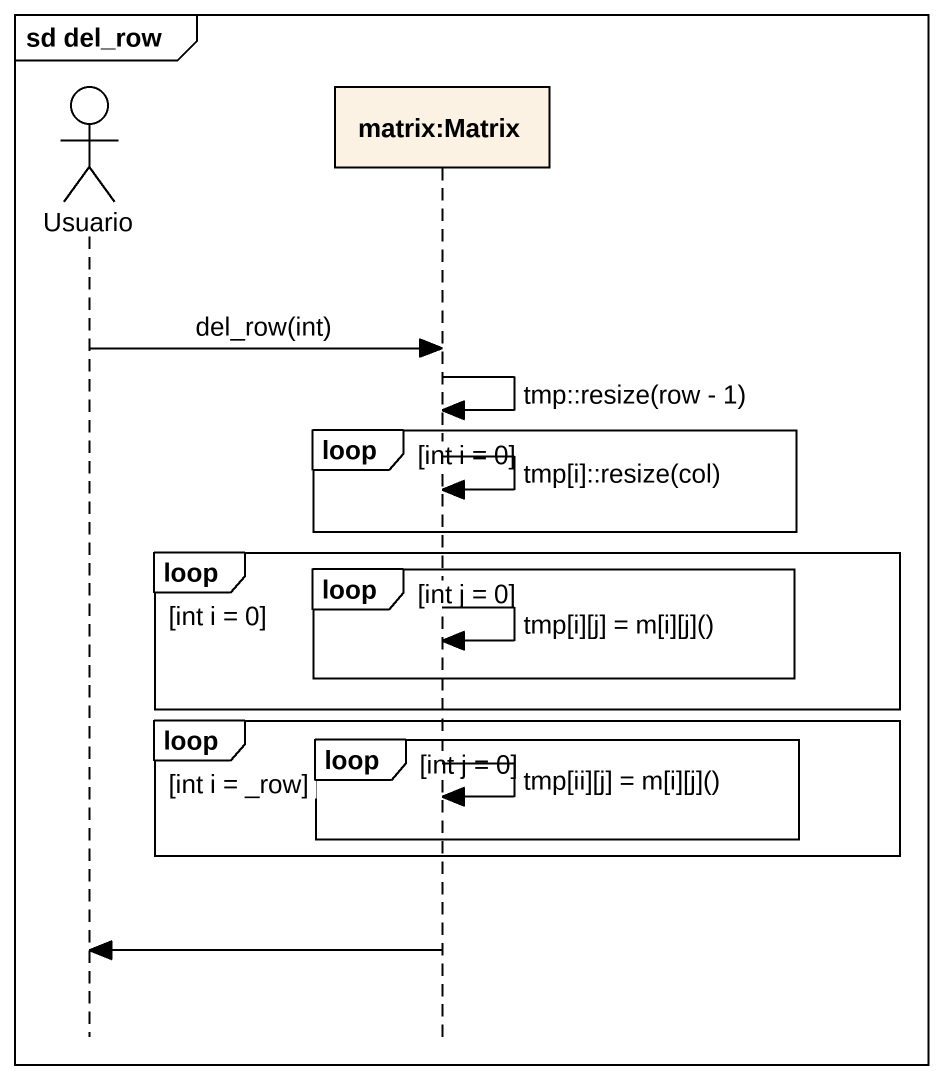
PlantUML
@startuml
mainframe sd del_row
hide footbox
actor Usuario
participant "matrix:Matrix" as matrix_Matrix

Usuario -> matrix_Matrix : del_row(int)
matrix_Matrix -> matrix_Matrix : tmp::resize(row - 1)
loop int i = 0
  matrix_Matrix -> matrix_Matrix : tmp[i]::resize(col)
end
loop int i = 0
  loop int j = 0
    matrix_Matrix -> matrix_Matrix : tmp[i][j] = m[i][j]()
  end
end
loop int i = _row
  loop int j = 0
    matrix_Matrix -> matrix_Matrix : tmp[ii][j] = m[i][j]()
  end
end
matrix_Matrix -> Usuario
@enduml
